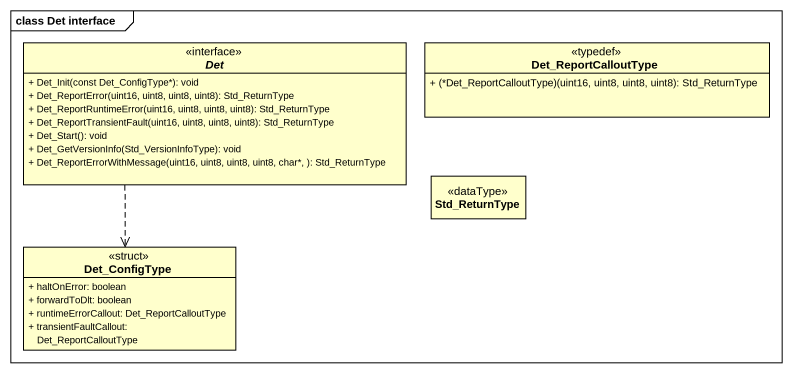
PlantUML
@startuml
mainframe class Det interface
hide circle
hide empty members
skinparam classAttributeIconSize 0
interface Det {
  + Det_Init(const Det_ConfigType*): void
  + Det_ReportError(uint16, uint8, uint8, uint8): Std_ReturnType
  + Det_ReportRuntimeError(uint16, uint8, uint8, uint8): Std_ReturnType
  + Det_ReportTransientFault(uint16, uint8, uint8, uint8): Std_ReturnType
  + Det_Start(): void
  + Det_GetVersionInfo(Std_VersionInfoType): void
  + Det_ReportErrorWithMessage(uint16, uint8, uint8, uint8, char*, ): Std_ReturnType
}
class Det_ReportCalloutType <<typedef>> {
  + (*Det_ReportCalloutType)(uint16, uint8, uint8, uint8): Std_ReturnType
}
class Std_ReturnType <<dataType>>
class Det_ConfigType <<struct>> {
  + haltOnError: boolean
  + forwardToDlt: boolean
  + runtimeErrorCallout: Det_ReportCalloutType
  + transientFaultCallout: Det_ReportCalloutType
}
Det ..> Det_ConfigType
@enduml
